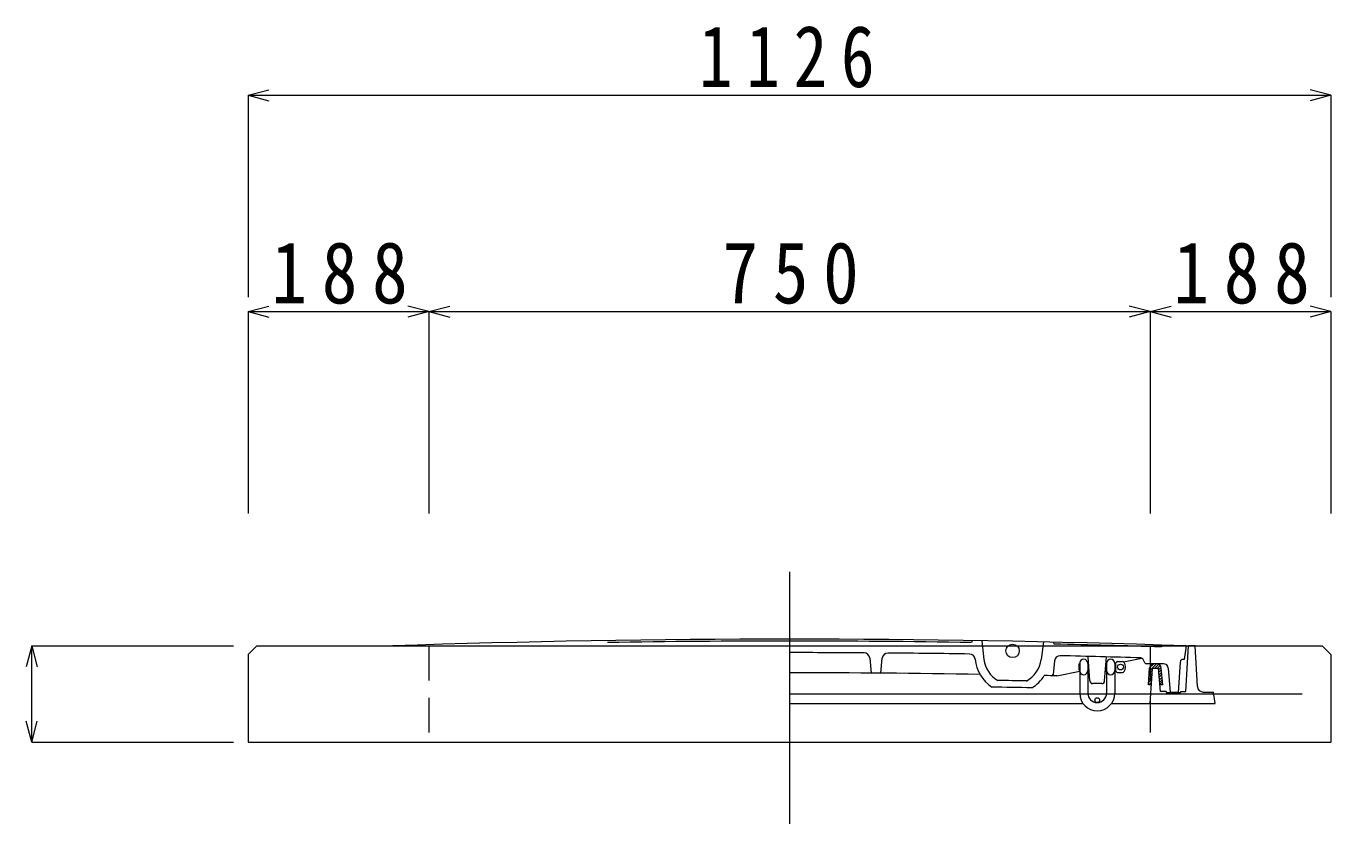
# Model space of a CAD drawing. Units: millimetres at full size, sheet at 1:30; details may follow other scales. Extents: x -5968 to 5968, y -4228 to 4228.
# Drawn here: x 1841 to 3198, y 76 to 906 of the extents above; entities that cross this region are included whole.
import ezdxf

# ---------------------------------------------------------------- set-up
doc = ezdxf.new("R2010")
doc.units = ezdxf.units.MM
doc.header["$LTSCALE"] = 30
for name, pattern in [('CHAIN1', [8, 5, -1, 1, -1]), ('CHAIN2', [12, 9, -1, 1, -1]), ('DASHED1', [1.8, 1.2, -0.6])]:
    doc.linetypes.add(name, pattern=pattern)
doc.layers.add('0-A_蓋', color=4, linetype='Continuous', lineweight=9)
doc.styles.add('ＭＳ ゴシック', font='')
doc.styles.get('ＭＳ ゴシック').set_extended_font_data('MS Gothic')

msp = doc.modelspace()

# ---------------------------------------------------------------- linework, layer by layer
at = {"layer": '0-A_蓋'}
for p, q in [((2071.84, 833.67), (2093.58, 839.49)), ((2071.84, 833.67), (3197.84, 833.67)), ((2071.84, 833.67), (2093.58, 827.84)), ((2071.84, 833.67), (2071.84, 623.67)), ((3197.84, 833.67), (3176.11, 839.49)), ((3197.84, 833.67), (3176.11, 827.84)), ((3197.84, 833.67), (3197.84, 623.67)), ((2071.84, 608.67), (2093.58, 614.49)), ((2259.84, 608.67), (2238.11, 614.49)), ((2259.84, 608.67), (2281.58, 614.49)), ((3009.84, 608.67), (2988.11, 614.49)), ((3009.84, 608.67), (3031.58, 614.49)), ((3197.84, 608.67), (3176.11, 614.49)), ((2071.84, 608.67), (2259.84, 608.67)), ((2071.84, 608.67), (2093.58, 602.84)), ((2071.84, 608.67), (2071.84, 398.67)), ((2259.84, 608.67), (2238.11, 602.84)), ((2259.84, 608.67), (2259.84, 398.67)), ((2259.84, 608.67), (3009.84, 608.67)), ((2259.84, 608.67), (2281.58, 602.84)), ((3009.84, 608.67), (2988.11, 602.84)), ((3009.84, 608.67), (3009.84, 398.67)), ((3009.84, 608.67), (3197.84, 608.67)), ((3009.84, 608.67), (3031.58, 602.84)), ((3197.84, 608.67), (3176.11, 602.84)), ((3197.84, 608.67), (3197.84, 398.67)), ((1846.84, 260.93), (1841.02, 239.19)), ((1846.84, 160.93), (1846.84, 260.93)), ((1846.84, 260.93), (1852.67, 239.19)), ((1846.84, 260.93), (2056.84, 260.93)), ((3056.84, 260.93), (3049.84, 260.93)), ((3059.05, 218.61), (3056.84, 260.93)), ((2976.09, 244.7), (2981.05, 244.7)), ((2936.09, 242.2), (2936.59, 242.7)), ((2936.09, 235.7), (2936.09, 242.2)), ((2936.09, 242.2), (2936.59, 242.2)), ((2936.09, 235.7), (2936.59, 235.2)), ((2936.09, 235.7), (2936.59, 235.7)), ((2936.59, 242.7), (2936.59, 211.7)), ((2945.09, 243.2), (2945.09, 211.7)), ((2945.09, 243.2), (2945.81, 243.2)), ((2945.09, 242.2), (2945.88, 242.2)), ((2945.09, 235.7), (2946.09, 235.7)), ((2945.09, 234.7), (2946.41, 234.7)), ((2946.09, 235.7), (2946.09, 239.2)), ((2946.09, 235.7), (2946.36, 235.43)), ((2963.27, 234.7), (2964.59, 234.7)), ((2963.88, 243.2), (2964.62, 243.2)), ((2964.59, 242.7), (2964.59, 211.7)), ((2973.06, 243.2), (2974.09, 243.2)), ((2973.09, 242.7), (2973.09, 211.7)), ((2973.09, 234.7), (2974.09, 234.7)), ((2974.09, 234.7), (2974.09, 243.2)), ((2976.09, 233.2), (2981.05, 233.2)), ((3009.84, 200.93), (3012.24, 237.43)), ((3018.49, 237.43), (3012.24, 237.43)), ((3020.81, 213.43), (3018.49, 237.43)), ((2952.34, 204.45), (2952.34, 202.28)), ((2957.34, 204.45), (2957.34, 202.28)), ((3026.48, 213.43), (3020.81, 213.43)), ((3026.48, 213.43), (3026.48, 212.43)), ((3026.48, 212.43), (3041.48, 212.43)), ((3041.48, 213.43), (3041.48, 212.43)), ((3065.04, 212.93), (3075.84, 212.93)), ((3077.34, 200.93), (3075.84, 212.93)), ((2634.84, 200.93), (2845.27, 200.93)), ((2827.29, 200.93), (2940.11, 200.93)), ((2969.57, 200.93), (3077.34, 200.93)), ((1846.84, 160.93), (1841.02, 182.66)), ((1846.84, 160.93), (1852.67, 182.66)), ((1846.84, 160.93), (2056.84, 160.93))]:
    msp.add_line(p, q, dxfattribs=at)
at = {"layer": '0-A_蓋', "color": 7, "linetype": 'CHAIN2'}
msp.add_line((2634.84, 337.98), (2634.84, 75.74), dxfattribs=at)
at = {"layer": '0-A_蓋', "color": 7, "linetype": 'CHAIN1'}
msp.add_line((2634.84, 294.68), (2634.84, 182.31), dxfattribs=at)
at = {"layer": '0-A_蓋', "color": 3}
for p, q in [((2071.84, 251.93), (2080.84, 260.93)), ((2080.84, 260.93), (3188.84, 260.93)), ((3197.84, 251.93), (3188.84, 260.93)), ((2071.84, 251.93), (2071.84, 160.93)), ((3197.84, 251.93), (3197.84, 160.93)), ((2071.84, 160.93), (3197.84, 160.93))]:
    msp.add_line(p, q, dxfattribs=at)
at = {"layer": '0-A_蓋', "color": 3, "linetype": 'DASHED1'}
for p, q in [((2259.84, 260.93), (2259.84, 160.93)), ((3009.84, 260.93), (3009.84, 160.93))]:
    msp.add_line(p, q, dxfattribs=at)
at = {"layer": '0-A_蓋', "color": 7}
for p, q in [((2825.04, 266.42), (2824, 264.43)), ((2834.84, 266.26), (2837, 246.81)), ((2898.84, 265.05), (2896.48, 246.72)), ((2909.02, 264.82), (2909.99, 262.8)), ((3022.34, 261.75), (3021.34, 259.78)), ((2718.36, 248.23), (2719.84, 232.61)), ((2729.84, 232.53), (2731.32, 248.04)), ((2910.31, 245.22), (2908.97, 231.21)), ((2947.14, 224.49), (2945.34, 249.7)), ((2962.54, 224.49), (2964.34, 249.7)), ((2982.28, 244.28), (3001.08, 248.21)), ((3004.43, 243.25), (3002.65, 246.78)), ((2912.84, 229.72), (2936.59, 234.7)), ((3023.72, 242.43), (3005.77, 242.43)), ((3028.71, 237.82), (3030.72, 212.43)), ((2959.55, 221.7), (2950.14, 221.7))]:
    msp.add_line(p, q, dxfattribs=at)
at = {"layer": '0-A_蓋', "color": 6, "lineweight": 18}
for p, q in [((3008.12, 220.43), (3009.26, 237.75)), ((3008.68, 229), (3011.9, 232.22)), ((3008.88, 232.03), (3012.1, 235.25)), ((3009.08, 235.05), (3016.45, 242.43)), ((3009.29, 238.09), (3013.58, 242.38)), ((3014.28, 237.43), (3018.74, 241.89)), ((3017.11, 237.43), (3020.32, 240.63)), ((3018.62, 236.1), (3021.29, 238.78)), ((3018.86, 233.52), (3021.61, 236.27)), ((3019.11, 230.95), (3021.86, 233.69)), ((3019.36, 228.37), (3022.11, 231.12)), ((3023.15, 220.43), (3021.45, 237.91)), ((3011.13, 220.43), (3008.12, 220.43)), ((3008.28, 222.94), (3011.5, 226.16)), ((3008.48, 225.97), (3011.7, 229.19)), ((3008.59, 220.43), (3011.3, 223.13)), ((3019.61, 225.79), (3022.36, 228.54)), ((3019.86, 223.21), (3022.61, 225.96)), ((3020.11, 220.63), (3022.86, 223.38)), ((3023.15, 220.43), (3020.13, 220.43)), ((3022.74, 220.43), (3023.11, 220.8))]:
    msp.add_line(p, q, dxfattribs=at)
at = {"layer": '0-A_蓋', "color": 2}
msp.add_line((2634.84, 210.93), (3167.84, 210.93), dxfattribs=at)
at = {"layer": '0-A_蓋'}
msp.add_lwpolyline([(3041.48, 213.43), (3047.15, 213.43), (3049.84, 260.93)], dxfattribs=at)
at = {"layer": '0-A_蓋', "color": 7}
for points in [[(3047.34, 260.93), (3045.34, 246.93), (3044.14, 246.93)], [(3041.15, 244.13), (3038.95, 212.43), (3030.72, 212.43)]]:
    msp.add_lwpolyline(points, dxfattribs=at)
msp.add_circle((2866.84, 255.69), 7, dxfattribs=at)
at = {"layer": '0-A_蓋'}
for centre, radius in [((2979.09, 238.95), 3), ((2954.84, 204.45), 2.5)]:
    msp.add_circle(centre, radius, dxfattribs=at)
at = {"layer": '0-A_蓋', "color": 7}
for centre, radius, start, end in [((2634.84, -11932.09), 12200, 88.06238, 91.93762), ((2634.84, -11932.09), 12198, 89.11147, 90.88853), ((2634.84, -11932.09), 12198, 88.18425, 88.7075), ((2634.84, -11932.09), 12186, 89.63522, 90), ((2712.38, 247.66), 6, 5.4369, 89.63487), ((2737.29, 247.47), 6, 89.51805, 174.55591), ((2634.84, -11932.09), 12186, 89.11981, 89.51805), ((2821.95, 246.46), 6, 5.39355, 89.11978), ((2866.75, 250.69), 39, 185.39365, 236.77971), ((2866.75, 250.69), 30, 187.43607, 239.06403), ((2866.75, 250.69), 30, 298.80301, 352.39049), ((2916.29, 244.65), 6, 88.67545, 174.54886), ((2634.84, -11932.09), 12186, 88.28258, 88.67595), ((2999.97, 245.43), 3, 26.7639, 88.28352), ((3044.14, 243.93), 3, 90, 176.02731), ((2634.84, -11932.09), 12165, 89.06705, 90), ((2907.48, 231.35), 1.5, 268.71512, 354.54802), ((3005.77, 243.93), 1.5, 206.76411, 270), ((3023.72, 237.43), 5, 4.5379, 90), ((2634.84, -11932.09), 12152, 88.81161, 89.00725), ((2634.84, -11932.09), 12159, 88.839, 88.97978), ((2866.75, 250.69), 39, 301.06529, 327.98395), ((2634.84, -11932.09), 12165, 88.69052, 88.75189), ((2950.14, 224.7), 3, 184.08601, 270), ((2959.55, 224.7), 3, 270, 355.91399)]:
    msp.add_arc(centre, radius, start, end, dxfattribs=at)
at = {"layer": '0-A_蓋'}
for centre, radius, start, end in [((2940.84, 242.7), 4.25, 0, 180), ((2968.84, 242.7), 4.25, 0, 180), ((2978, 240.08), 5, 112.3924, 141.34734), ((2981.05, 242.7), 2, 31.07329, 90), ((2940.84, 235.2), 4.25, 180, 0), ((2968.84, 235.2), 4.25, 180, 0), ((2978, 237.83), 5, 218.65266, 247.6076), ((2981.05, 235.2), 2, 270, 328.92671), ((2974.83, 238.95), 9.27, 328.9269, 31.0731), ((3065.04, 218.93), 6, 182.98143, 270), ((2954.84, 211.7), 18.25, 180, 0), ((2954.84, 211.7), 9.75, 180, 0)]:
    msp.add_arc(centre, radius, start, end, dxfattribs=at)
at = {"layer": '0-A_蓋', "color": 6, "lineweight": 18}
for centre, start, end in [((3014.25, 237.43), 90, 176.23601), ((3016.48, 237.43), 5.52705, 90)]:
    msp.add_arc(centre, 5, start, end, dxfattribs=at)

# ---------------------------------------------------------------- texts
at = {"layer": '0-A_蓋', "color": 7, "char_height": 64.15, "attachment_point": 7, "style": 'ＭＳ ゴシック'}
for s, insert in [('\\T1.41;\\W0.8;1126', (2540.69, 841.17)), ('\\T1.41;\\W0.85;188', (2096.16, 616.17)), ('\\T1.41;\\W0.85;750', (2565.16, 616.17)), ('\\T1.41;\\W0.85;188', (3034.16, 616.17))]:
    msp.add_mtext(s, dxfattribs=dict(at, insert=insert))

doc.saveas('drawing.dxf')
